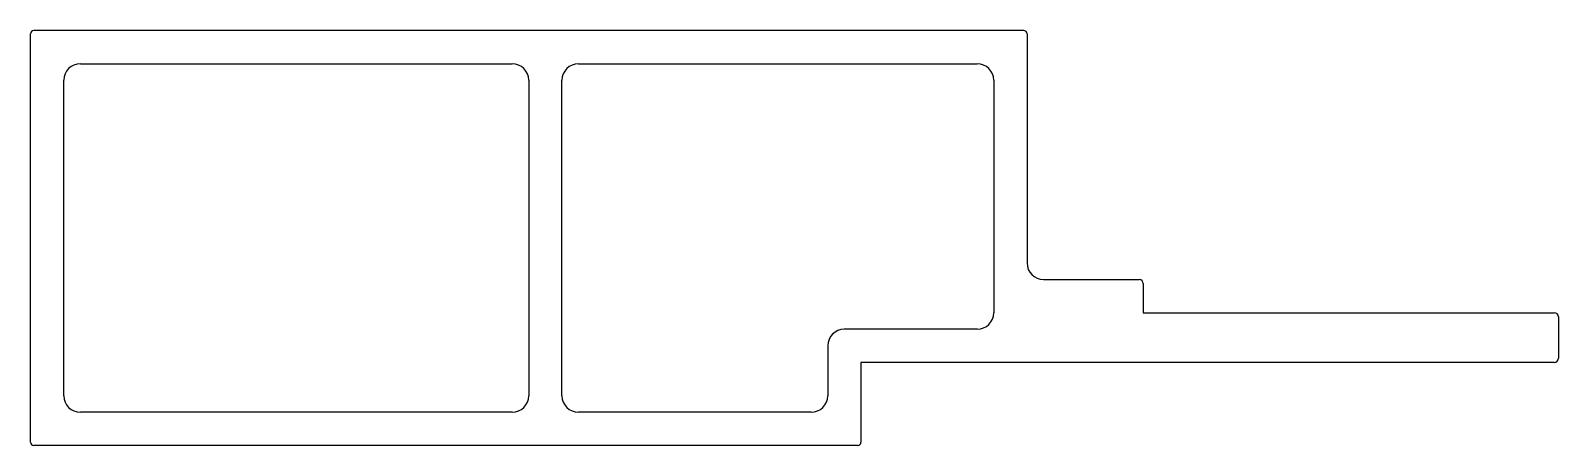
# Model space of a CAD drawing. Extents: x 1527.6 to 1619.6, y 2099.4 to 2124.4.
import ezdxf

# ---------------------------------------------------------------- set-up
doc = ezdxf.new("R2010")
doc.units = 0
doc.layers.get('0').update_dxf_attribs({"linetype": 'CONTINUOUS'})

msp = doc.modelspace()

# ---------------------------------------------------------------- linework, layer by layer
for p, q in [((1587.363, 2124.366), (1527.763, 2124.366)), ((1527.563, 2099.566), (1527.563, 2124.166)), ((1587.563, 2124.166), (1587.563, 2110.366)), ((1530.563, 2122.366), (1556.563, 2122.366)), ((1560.563, 2122.366), (1584.563, 2122.366)), ((1529.563, 2102.366), (1529.563, 2121.366)), ((1557.563, 2121.366), (1557.563, 2102.366)), ((1559.563, 2102.366), (1559.563, 2121.366)), ((1585.563, 2121.366), (1585.563, 2107.366)), ((1588.563, 2109.366), (1594.313, 2109.366)), ((1594.563, 2109.116), (1594.563, 2107.366)), ((1594.563, 2107.366), (1619.313, 2107.366)), ((1619.563, 2107.116), (1619.563, 2104.616)), ((1584.563, 2106.366), (1576.563, 2106.366)), ((1575.563, 2105.366), (1575.563, 2102.366)), ((1577.563, 2104.366), (1577.563, 2099.566)), ((1619.313, 2104.366), (1577.563, 2104.366)), ((1556.563, 2101.366), (1530.563, 2101.366)), ((1574.563, 2101.366), (1560.563, 2101.366)), ((1577.363, 2099.366), (1527.763, 2099.366))]:
    msp.add_line(p, q)
for centre, radius, start, end in [((1527.763, 2124.166), 0.2, 90, 180), ((1587.363, 2124.166), 0.2, 0, 90), ((1530.563, 2121.366), 1, 90.02026, 179.97974), ((1556.563, 2121.366), 1, 0.02026, 89.97972), ((1560.563, 2121.366), 1, 90.02026, 179.97974), ((1584.563, 2121.366), 1, 0.01649, 89.98882), ((1588.563, 2110.366), 1, 180.02026, 269.97974), ((1594.313, 2109.116), 0.25, 0, 90), ((1584.563, 2107.366), 1, 270.02051, 359.97949), ((1619.313, 2107.116), 0.25, 0, 90), ((1576.563, 2105.366), 1, 90.01122, 179.98341), ((1619.313, 2104.616), 0.25, 270, 0), ((1530.563, 2102.366), 1, 180.02026, 269.97972), ((1556.563, 2102.366), 1, 270.02026, 359.97972), ((1560.563, 2102.366), 1, 180.02028, 269.97974), ((1574.563, 2102.366), 1, 270.02026, 359.97974), ((1527.763, 2099.566), 0.2, 180.02059, 269.97941), ((1577.363, 2099.566), 0.2, 270.02059, 359.97941)]:
    msp.add_arc(centre, radius, start, end)

doc.saveas('drawing.dxf')
